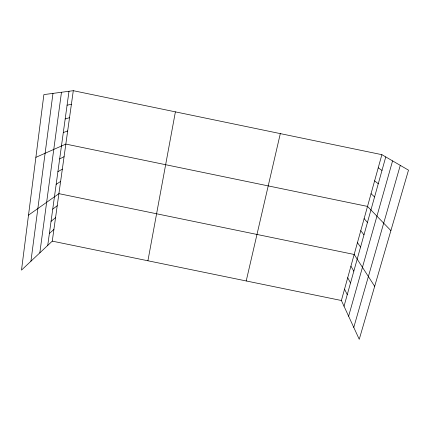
<?xml version="1.0" encoding="UTF-8"?>
<svg xmlns="http://www.w3.org/2000/svg" width="430" height="430" viewBox="0 0 430 430"><rect width="100%" height="100%" fill="white"/><g stroke="black" fill="none" stroke-linecap="round" stroke-linejoin="round"><path stroke-width="0.64" d="M30.933 261.22L52.971 93.396M39.823 252.856L61.474 92.262M47.735 245.406L69.004 91.262M73.299 90.692L43.881 94.6L21.5 270.104L52.272 241.133L73.299 90.692L381.878 154.671L408.5 170.151L359.249 339.308L341.388 300.505L381.878 154.671M147.915 260.779L175.397 111.859M246.213 280.962L280.317 133.612M344.021 306.23L385.764 156.934M348.617 316.211L392.579 160.895M353.772 327.418L400.276 165.373M49.385 233.452L53.906 229.453M51.052 221.369L55.556 217.644M52.739 209.157L57.222 205.712M28.509 215.145L58.91 193.65L354.169 254.469L374.675 286.321M56.163 184.325L60.614 181.46M57.905 171.699L62.334 169.135M59.668 158.933L64.075 156.676M35.878 157.348L65.833 144.082L367.51 206.416L390.897 230.62M63.301 132.574L67.671 130.962M65.183 118.965L69.526 117.691M67.08 105.194L71.401 104.27M52.272 241.133L341.388 300.505M378.223 167.829L381.996 170.425M374.611 180.837L378.266 183.76M371.042 193.699L374.578 196.94M364.119 218.628L367.44 222.466M360.765 230.7L363.984 234.828M357.448 242.649L360.566 247.056M350.923 266.159L353.842 271.115M347.709 277.732L350.531 282.945M344.532 289.175L347.257 294.652"/></g></svg>
